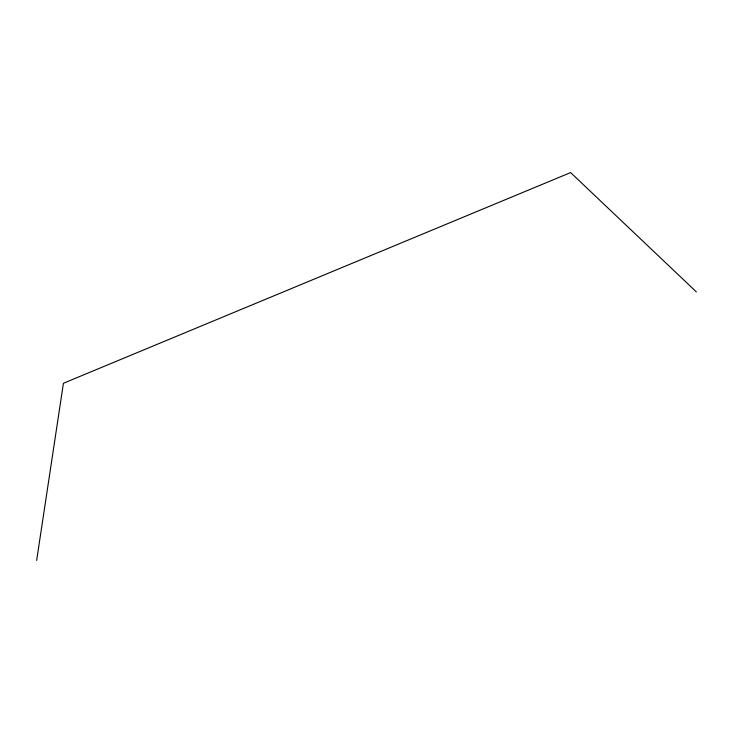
<?xml version="1.0" encoding="UTF-8"?>
<svg xmlns="http://www.w3.org/2000/svg" width="733" height="733" viewBox="0 0 733 733"><rect width="100%" height="100%" fill="white"/><g stroke="black" fill="none" stroke-linecap="round" stroke-linejoin="round"><path stroke-width="1.1" d="M36.65 560.424L63.423 383.267L570.622 172.576L696.35 291.871"/></g></svg>
